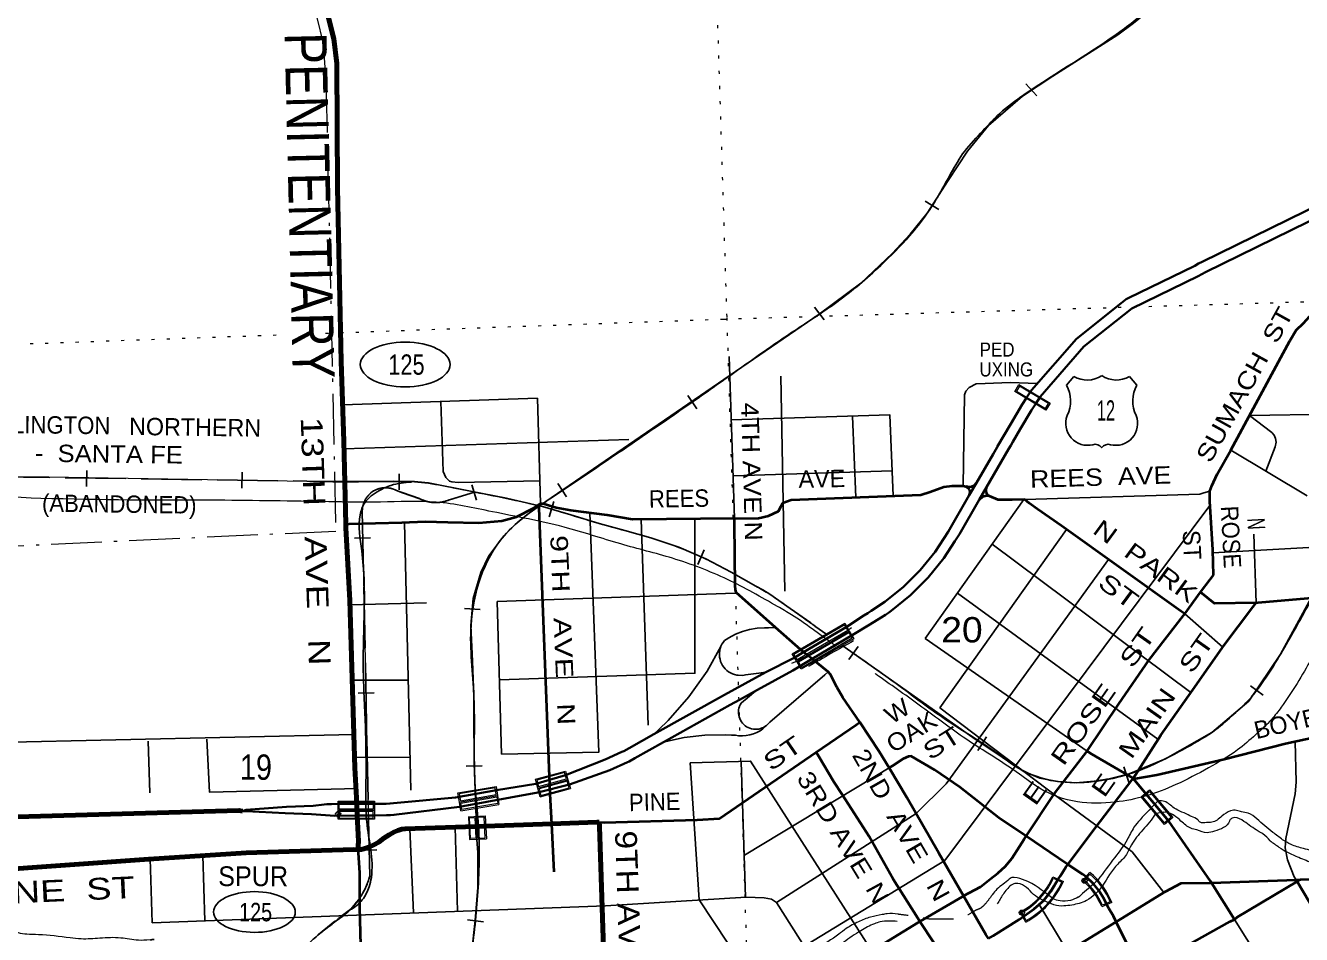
# Model space of a CAD drawing. Header units: feet. Extents: x 505285 to 763886, y -543582 to -353855.
# Drawn here: x 670388 to 679200, y -514824 to -508542 of the extents above; entities that cross this region are included whole.
import ezdxf
from ezdxf.enums import TextEntityAlignment as Align

# ---------------------------------------------------------------- set-up
doc = ezdxf.new("R2010")
doc.units = ezdxf.units.FT
doc.header["$LTSCALE"] = 70
doc.header["$PDMODE"] = 32
doc.header["$PDSIZE"] = 35
for name, pattern in [('DOT_DASHED', [7.7, 5, -1.2, 0.3, -1.2]), ('DOTTED', [1.5, 0.3, -1.2]), ('LONG_DASHED', [7.5, 6, -1.5]), ('MEDIUM_DASHED', [4.5, 3, -1.5])]:
    doc.linetypes.add(name, pattern=pattern)
for name, color, linetype, lineweight in [('16', 7, 'Continuous', 25), ('17', 7, 'Continuous', 25), ('20', 7, 'Continuous', 70), ('21', 7, 'Continuous', 25), ('23', 7, 'Continuous', 70), ('26', 7, 'Continuous', 40), ('27', 7, 'Continuous', 13), ('29', 7, 'Continuous', 25), ('30', 7, 'Continuous', 13), ('34', 7, 'Continuous', 25), ('39', 7, 'Continuous', 13), ('44', 7, 'DOT_DASHED', 13), ('57', 7, 'Continuous', 13), ('59', 7, 'Continuous', 13), ('61', 7, 'Continuous', 13), ('63', 7, 'Continuous', 25), ('7', 7, 'DOTTED', 13)]:
    doc.layers.add(name, color=color, linetype=linetype, lineweight=lineweight)
doc.layers.add('45', color=7, linetype='Continuous')
doc.layers.add('55', color=7, linetype='Continuous')

msp = doc.modelspace()

# ---------------------------------------------------------------- linework, layer by layer
at = {"layer": '16'}
for p, q in [((677577.2, -511026.62), (677628.51, -510967.86)), ((677820.27, -510961.89), (677819.99, -510962.09)), ((678012.36, -510967.77), (678063.75, -511026.62))]:
    msp.add_line(p, q, dxfattribs=at)
for centre, radius, start, end in [((677719.59, -510810.2), 182.07, 239.97227, 303.45418), ((677921.37, -510810.7), 181.52, 236.33975, 300.08743), ((677921.36, -510810.2), 182.07, 236.54582, 236.59441), ((677384.22, -511137.25), 222.05, 332.97043, 29.75871), ((678256.72, -511137.25), 222.05, 150.24129, 207.02957), ((677723.41, -511292.15), 151.42, 159.09177, 283.81923), ((677917.53, -511292.15), 151.42, 256.18077, 20.90823)]:
    msp.add_arc(centre, radius, start, end, dxfattribs=at)
for centre, major_axis, start_param, end_param in [((677778.75, -511490.97), (-19.56, 51.67), 4.9587777, 6.2831853), ((677862.2, -511490.97), (19.56, 51.67), 0, 1.3263754)]:
    msp.add_ellipse(centre, major_axis=major_axis, ratio=0.929097, start_param=start_param, end_param=end_param, dxfattribs=at)
at = {"layer": '17'}
for centre, major_axis in [((673010.5, -510885.11), (-309.95, 0.41)), ((671969.3, -514669.18), (-281.74, 0.37))]:
    msp.add_ellipse(centre, major_axis=major_axis, ratio=0.500099, dxfattribs=at)
at = {"layer": '20', "lineweight": 35}
for p, q in [((676906.09, -511789.09), (676956.41, -511702.29)), ((676974.92, -511819.91), (677025.46, -511732.69))]:
    msp.add_line(p, q, dxfattribs=at)
for points in [[(677299.89, -511118.56), (677336.25, -511062.72), (677645.86, -510706.78), (677954, -510461.91), (677988.81, -510434.25), (678004, -510426.82), (678463.73, -510201.88), (678488.73, -510187.47), (678513.73, -510175.2), (680415.53, -509241.81)], [(677025.46, -511732.69), (677177.63, -511470.12), (677192.31, -511444.8), (677206.47, -511420.12), (677257, -511332.09), (677335.97, -511200.93), (677363.19, -511159.12), (677396.4, -511108.11), (677698.04, -510761.33), (678029.79, -510497.7), (678486.88, -510274.05), (678511.88, -510259.84), (678536.88, -510247.57), (680430.45, -509318.22)], [(676956.41, -511702.29), (677070.86, -511504.91), (677099.33, -511455.8), (677099.84, -511454.91), (677192.2, -511293.99), (677272.25, -511161.02), (677301.87, -511115.52)], [(675762.11, -512872.9), (676056.22, -512700.4), (676178.86, -512619.35), (676205.25, -512603.9), (676228.86, -512588.34), (676323.48, -512525.97), (676451.11, -512422.6), (676567.23, -512306.45), (676670.57, -512178.8), (676760, -512041.05), (676906.09, -511789.09)], [(675821.74, -512919.5), (676096.82, -512755.43), (676218.51, -512682.85), (676219.58, -512682.21), (676268.51, -512651.66), (676297.25, -512633.72), (676326.41, -512615.51), (676347.25, -512600.9), (676367.58, -512586.64), (676501.3, -512478.33), (676622.97, -512356.63), (676731.25, -512222.88), (676806.45, -512107.05), (676825.65, -512077.47), (676837.49, -512057.05), (676974.92, -511819.91)], [(675443.72, -513133.21), (675688.54, -512998.95), (675821.74, -512919.5)], [(675500.22, -513010.99), (675696.62, -512911.31), (675762.11, -512872.9)], [(674727.48, -513440.79), (675215.6, -513167.07), (675500.22, -513010.99)], [(674793.93, -513495.25), (675254.4, -513237.03), (675318.29, -513201.99), (675443.72, -513133.21)], [(672675.58, -513922.5), (672801.99, -513921.16), (672879.39, -513920.34), (672905, -513920.07), (672929.39, -513917.53), (673358.68, -513878.57), (673640.89, -513827.44), (673912.82, -513782.61), (674118.16, -513724.23), (674390.89, -513615.42), (674507.44, -513562.67), (674521.4, -513556.35), (674557.44, -513536.14), (674727.48, -513440.79)], [(672679.55, -514002.47), (672803, -514001.16), (672882.42, -514000.32), (672908.9, -514000.03), (672932.42, -513997.58), (673384.95, -513941.65), (673925.96, -513843), (674144.85, -513788.21), (674422.91, -513688.75), (674546.56, -513632.74), (674557.86, -513627.62), (674596.56, -513605.92), (674793.93, -513495.25)], [(671887, -513972.05), (671912, -513962.29), (672190, -513941.05), (672375, -513934.05), (672450.79, -513926.47), (672468.49, -513924.7), (672500.79, -513924.36), (672675.58, -513922.5)], [(671887, -513972.05), (671912, -513973.16), (672181, -513985.05), (672363, -513993.05), (672524.03, -514004.12), (672679.55, -514002.47)]]:
    msp.add_lwpolyline(points, dxfattribs=at)
at = {"layer": '20'}
msp.add_lwpolyline([(669402.65, -514109.3), (669449.32, -514094.57), (669573.03, -514056.47), (669595.22, -514050.13), (669624.71, -514042.82), (669680.07, -514035.33), (669844.9, -514024.27), (671862, -513967.14), (671887, -513972.05)], dxfattribs=at)
at = {"layer": '21'}
for points in [[(675191.04, -512833.04), (675191.27, -512832.38), (675197.77, -512818.56), (675205.68, -512805.5), (675214.92, -512793.33), (675226.65, -512784.83), (675245.35, -512773.23), (675291.28, -512749.26), (675339.46, -512730.23), (675389.37, -512716.34), (675440.46, -512707.74), (675492.17, -512704.53), (675518.93, -512705.67), (675568.93, -512702.15)], [(674727.48, -513440.79), (674761.51, -513407.9), (674826.24, -513345.34), (674969.57, -513181.95), (675095.02, -513004.46), (675191.04, -512833.04)], [(675500.22, -513010.99), (675453.13, -513017.58), (675360.29, -513030.6), (675341.43, -513033.24), (675310.29, -513032.37), (675300.56, -513031.14), (675285.69, -513027.65), (675271.26, -513022.63), (675257.44, -513016.13), (675244.37, -513008.21), (675232.2, -512998.98), (675221.07, -512988.52), (675211.09, -512976.96), (675202.37, -512964.42), (675195.01, -512951.03), (675189.09, -512936.95), (675184.67, -512922.33), (675181.81, -512907.33), (675180.53, -512892.11), (675180.84, -512876.84), (675182.76, -512861.68), (675186.24, -512846.81), (675191.04, -512833.04)], [(675504.69, -513379.02), (675529.69, -513357.45), (675908.89, -513030.36), (675932.67, -513009.84)], [(675504.69, -513379.02), (675479.69, -513395.4), (675475.85, -513397.22), (675464.13, -513401.34), (675452.04, -513404.2), (675439.72, -513405.79), (675427.29, -513406.08), (675414.91, -513405.06), (675402.7, -513402.76), (675390.8, -513399.2), (675379.33, -513394.41), (675368.43, -513388.45), (675358.21, -513381.39), (675348.79, -513373.29), (675340.26, -513364.25), (675332.73, -513354.37), (675326.26, -513343.76), (675320.95, -513332.53), (675316.83, -513320.81), (675313.97, -513308.72), (675312.38, -513296.39), (675312.09, -513283.97), (675313.11, -513271.59), (675315.41, -513259.38), (675318.97, -513247.48), (675319.42, -513246.41), (675323.76, -513236.01), (675329.72, -513225.11), (675349.73, -513209.42), (675358.12, -513201.47), (675418.92, -513152.99), (675443.72, -513133.21)], [(674793.93, -513495.25), (674822.67, -513488.74), (674937.93, -513462.62), (675080.76, -513445.68), (675224.57, -513443.75), (675262.87, -513446.14), (675291.1, -513447.9), (675312.87, -513450.87), (675313.48, -513450.95), (675339.31, -513451.74), (675365.08, -513449.82), (675390.52, -513445.22), (675415.33, -513437.99), (675439.25, -513428.21), (675462.02, -513415.98), (675479.69, -513403.94), (675504.69, -513379.02)]]:
    msp.add_lwpolyline(points, dxfattribs=at)
at = {"layer": '23'}
msp.add_line((672679.55, -514002.47), (672675.58, -513922.5), dxfattribs=at)
for points in [[(672600.28, -511987.83), (672586.6, -511413.91), (672569.32, -510864.5), (672542.68, -509663.16), (672539.11, -508804.45), (672517.57, -508634.34), (672478.33, -508480.64), (672387.74, -508267.8), (672265.21, -508159.94), (672147.8, -508106.17), (671990.72, -508073.27), (671818.21, -508070.78), (671407.43, -508085.2), (671072.94, -508104.1), (670443.75, -508127.01), (670249.49, -508139.02)], [(672675.58, -513922.5), (672663.01, -513673.62), (672627.26, -512516.63), (672600.9, -512013.55), (672600.28, -511987.83)], [(672687, -514240.05), (672685.13, -514210.06), (672687.49, -514182.75), (672686.47, -514132.61), (672679.55, -514002.47)], [(672687, -514240.05), (672705.54, -514236.24), (672724.1, -514232.43), (672760.2, -514220.97), (672794.91, -514205.81), (672827.84, -514187.09), (672831, -514185.05), (672863.88, -514158.09), (672899.39, -514134.71), (672937.15, -514115.17), (672960, -514106.24), (672988.33, -514095.83), (673010, -514095.05), (673563.93, -514075.22), (674024.13, -514058.75)], [(674024.13, -514058.75), (674334, -514047.66), (674351, -514047.05)], [(674600.16, -515937.49), (674548.42, -515852.14), (674521.3, -515800.53), (674490.08, -515744.98), (674466.97, -515693.29), (674416.97, -515466.05), (674407.76, -515416.05), (674398.42, -515341.13), (674398, -515335.05), (674385.32, -515059.92), (674352.02, -514077.05), (674351, -514047.05)], [(672687, -514240.05), (672655.54, -514235.9), (671911.09, -514260.85), (671240.21, -514302.67), (669536.32, -514425.86), (669495.79, -514422.5), (669473.66, -514401.05), (669441.79, -514341.46), (669415.91, -514257.03), (669408.03, -514218.76), (669402.65, -514109.3)]]:
    msp.add_lwpolyline(points, dxfattribs=at)
at = {"layer": '26'}
for p, q in [((678394.1, -512608.89), (678503.64, -512459.01)), ((675762.11, -512872.9), (675568.93, -512702.15)), ((678285, -514040.05), (678037.19, -513745.22)), ((674024.13, -514058.75), (674012.65, -513853.8)), ((674039.61, -514390.64), (674024.13, -514058.75)), ((679169.57, -514457.98), (679191.03, -514445.12)), ((678737.75, -514720.01), (678579.48, -514467.56)), ((676752.69, -515021.11), (676565.18, -514734.48))]:
    msp.add_line(p, q, dxfattribs=at)
for points in [[(678567.36, -511760.8), (678580.49, -511722.74), (678616.98, -511643.75), (678711.82, -511477.27), (679119.44, -510720.53), (679164.06, -510647.4), (679213.59, -510598.22), (679256.89, -510552.86), (679287.41, -510527.68)], [(676956.41, -511702.29), (676936.62, -511722.75), (676922.03, -511730.72), (676906.77, -511733.37), (676883.05, -511729.14)], [(675284.64, -511949.09), (675450.95, -511947.22), (675518.77, -511929.78), (675588.3, -511898.27), (675607.65, -511863.76), (675619.22, -511841.45), (675676.94, -511820.2), (676572.57, -511785.84), (676636.29, -511764.48), (676729.84, -511730.46), (676787.84, -511723.26), (676864.22, -511723.07), (676883.05, -511729.14)], [(676883.05, -511729.14), (676898.81, -511738.68), (676908.1, -511751.96), (676910.09, -511767.23), (676906.09, -511789.09)], [(677046.75, -511795.68), (677029.5, -511793.11), (677016.89, -511793.78), (676997.65, -511800.42), (676974.92, -511819.91)], [(677046.75, -511795.68), (677032.81, -511785.15), (677024.85, -511771.21), (677022.2, -511757.93), (677025.46, -511732.69)], [(677288.94, -511818.43), (677202.92, -511821.12), (677104.63, -511819.11), (677046.75, -511795.68)], [(678593.16, -512341.42), (678587.56, -512166.02), (678566.63, -511829.37), (678567.24, -511761.14), (678567.36, -511760.8)], [(672600.28, -511987.83), (672624.02, -511987.2), (672987.17, -511977.55), (673147.44, -511970.26), (673303.94, -511975.08), (673518.57, -511978.72), (673678.71, -511965.41), (673778.4, -511937.29), (673895.51, -511878.71), (673935.18, -511852.15)], [(675284.64, -511949.09), (674580.89, -511956.99), (674405.81, -511926.46), (674154.48, -511893.48), (674053.86, -511875.47), (673971.09, -511849.08), (673944.96, -511845.6), (673935.18, -511852.15)], [(674012.65, -513853.8), (673936.07, -511875.06), (673935.18, -511852.15)], [(678394.1, -512608.89), (678367.06, -512589.56), (677543.47, -512000.76), (677376.69, -511885.78), (677320.2, -511842.43), (677288.94, -511818.43)], [(675568.93, -512702.15), (675295.02, -512460.05), (675292, -512439.05), (675290.07, -512414), (675285.04, -511983.65), (675284.64, -511949.09)], [(678888.5, -512531.07), (678901.82, -512530.8), (679244.07, -512499.73), (679990.14, -512408.24), (680943.56, -512215.29)], [(678503.64, -512459.01), (678570.24, -512371.57), (678593.16, -512341.42)], [(678888.5, -512531.07), (678599.39, -512536.98), (678503.64, -512459.01)], [(678037.19, -513745.22), (678228.79, -513447.45), (678448.96, -513133.96), (678667.2, -512824.52), (678865.05, -512562.18), (678888.5, -512531.07)], [(677719.21, -513557.82), (677723.62, -513552.07), (677939.62, -513230.64), (678147.92, -512925.41), (678386.29, -512619.57), (678394.1, -512608.89)], [(675932.67, -513009.84), (675821.74, -512919.5), (675762.11, -512872.9)], [(676149.22, -513357.9), (676033.76, -513185.32), (675992.19, -513113.94), (675948.29, -513026.56), (675932.67, -513009.84)], [(678039.78, -513747.94), (678200.3, -513720.91), (678389.89, -513676.9), (678667.31, -513613.05), (679090.17, -513504.08), (679419.58, -513433.15), (679605.25, -513393.24), (679815.25, -513366.88), (679867.4, -513367.83), (680224.06, -513354.52), (680350.21, -513345.93), (680459.91, -513317.61), (680781.95, -513278.93), (680999.54, -513251.04)], [(675847.8, -513564.75), (676124, -513375.21), (676149.22, -513357.9)], [(676352.24, -513673.35), (676284.05, -513559.42), (676149.22, -513357.9)], [(674351, -514047.05), (674384, -514051.34), (675027, -514033.05), (675180, -514023.05), (675847.8, -513564.75)], [(676565.18, -514734.48), (676550.27, -514711.69), (676380.33, -514442.29), (676213.86, -514146.74), (676027.47, -513857.61), (675971.5, -513768.46), (675866.33, -513595.27), (675847.8, -513564.75)], [(677298.01, -514145.45), (677495.1, -513849.68), (677719.21, -513557.82)], [(678037.19, -513745.22), (678033.96, -513741.11), (677752.71, -513577.33), (677719.21, -513557.82)], [(677298.01, -514145.45), (677109.55, -514018.07), (676840.54, -513806.87), (676665.62, -513686.05), (676505.31, -513593.02), (676485.55, -513593.07), (676449.51, -513610.22), (676375.57, -513658.21), (676352.24, -513673.35)], [(676865.65, -514557.76), (676695.48, -514263.29), (676475.06, -513878.55), (676352.24, -513673.35)], [(677587.62, -514341.14), (677782.56, -514080.56), (678028.63, -513758.52), (678037.19, -513745.22)], [(678579.48, -514467.56), (678572.12, -514455.82), (678285, -514040.05)], [(676865.65, -514557.76), (676982.95, -514494.18), (677052.03, -514440.6), (677103.33, -514399.42), (677156.5, -514352.18), (677199.53, -514299.14), (677251.96, -514215.81), (677285, -514164.97), (677298.01, -514145.45)], [(677587.62, -514341.14), (677579.24, -514335.52), (677298.01, -514145.45)], [(672709.99, -515164.09), (672696.79, -514636.01), (672697.94, -514399.24), (672688.03, -514260.06), (672687, -514240.05)], [(677519.35, -514441.74), (677536.08, -514417.94), (677573.73, -514359.71), (677587.62, -514341.14)], [(677713.99, -514425.85), (677688, -514408.43), (677587.62, -514341.14)], [(677039.32, -514852.7), (677072.1, -514833.44), (677249.77, -514721.44), (677354.44, -514647.04), (677424.19, -514587.65), (677452.01, -514553.12), (677470.19, -514526.76), (677519.35, -514441.74)], [(677920.69, -514736.96), (677901.48, -514698.12), (677868.95, -514644.05), (677834.51, -514575.78), (677801.12, -514520.09), (677764.76, -514474.8), (677713.99, -514425.85)], [(678579.48, -514467.56), (679162.56, -514446.16), (679191.03, -514445.12)], [(680740.63, -517106.79), (679169.57, -514457.98), (679162.56, -514446.16)], [(679191.03, -514445.12), (679195.65, -514444.95), (679926.94, -514415.97), (681061.06, -514390.89)], [(677920.69, -514736.96), (678260.94, -514528.26), (678370.03, -514469.84), (678578.52, -514467.6), (678579.48, -514467.56)], [(678737.75, -514720.01), (678757.27, -514705.03), (679169.57, -514457.98)], [(676565.18, -514734.48), (676856.02, -514562.98), (676865.65, -514557.76)], [(677039.32, -514852.7), (677019.79, -514824.48), (676865.65, -514557.76)], [(674600.16, -515937.49), (674624.06, -515922.82), (675263.73, -515532.53), (675586.41, -515329.31), (675893.25, -515136.43), (676220.23, -514947.16), (676552.89, -514741.73), (676565.18, -514734.48)], [(677246.07, -515151.38), (677563.87, -514955.82), (677920.69, -514736.96)], [(678089.87, -515079.07), (678077.22, -515053.47), (677920.69, -514736.96)], [(678089.87, -515079.07), (678707.27, -514733.98), (678737.75, -514720.01)]]:
    msp.add_lwpolyline(points, dxfattribs=at)
at = {"layer": '29'}
for p, q in [((675248.79, -510830.16), (675284.64, -511949.09)), ((675604.05, -510966.08), (675632.43, -512452.54)), ((672578.75, -511164.26), (673925.2, -511118.59)), ((673944.96, -511845.6), (673925.2, -511118.59)), ((676100.69, -511241.52), (676123.41, -511803.07)), ((680498.08, -511209.6), (678840.56, -511238.26)), ((672587.88, -511467.77), (674555.7, -511403.93)), ((678711.58, -511477.72), (679240.33, -511793.34)), ((676373.86, -511620.83), (675275.22, -511655.17)), ((677282.86, -511818.62), (676602.51, -512779.58)), ((673006.56, -511976.67), (673048.38, -513825.84)), ((674687.85, -513377.41), (674640.96, -511956.32)), ((677576.66, -512024.49), (676701.83, -513257.96)), ((678871.37, -512056.54), (678888.5, -512531.07)), ((678435.68, -513152.79), (677064.07, -512127.65)), ((678588.84, -512186.57), (679250.38, -512149.61)), ((676825.68, -512464.37), (678209.13, -513475.44)), ((673158.43, -512532.53), (672628.81, -512546.18)), ((678394.1, -512608.89), (678656.45, -512838.77)), ((677719.21, -513557.82), (676602.51, -512779.58)), ((673031.2, -513066.17), (672644.29, -513067.68)), ((672655.87, -513442.7), (669910.5, -513503.52)), ((671235.32, -513487.84), (671247.01, -513846.3)), ((673043.28, -513600.31), (672660.7, -513598.85)), ((675329.7, -513632.04), (675361.26, -514565.84)), ((675352.76, -514276.85), (676375.57, -513658.21)), ((673043.09, -514093.87), (673067.87, -514675.68)), ((673355.84, -514082.67), (673370.83, -514664.29)), ((671612.22, -514279.48), (671626.54, -514729.86)), ((675574.11, -514603.53), (676486.52, -516032.42)), ((677389.14, -514617.49), (678733.55, -516846.05))]:
    msp.add_line(p, q, dxfattribs=at)
for points in [[(676864.22, -511723.07), (676872.49, -511094.86), (676883.25, -511069.75), (676906.35, -511044.54), (676954.68, -511019.31), (677015.6, -511015.11), (677187.87, -511008.8), (677375.72, -511017.35)], [(673255.81, -511141.29), (673273.66, -511625.44), (673290.78, -511666.64), (673315.99, -511691.86), (673332.8, -511696.06), (673376.43, -511700.08), (673940.71, -511689.3)], [(675262.79, -511267.01), (676358.04, -511233.69), (676380.9, -511793.19)], [(678954.41, -511622.67), (679019.39, -511455.02), (679025.81, -511420.8), (679021.37, -511396.34), (679012.48, -511374.11), (678996.09, -511355.82), (678840.56, -511238.26)], [(677288.94, -511818.43), (678499.46, -511780.58), (678526.28, -511772.76), (678567.36, -511760.8)], [(678568.54, -511860.1), (676736.6, -514313.92), (675404.3, -515127.17)], [(673661.24, -513063.76), (675010.73, -513018.48), (675011.52, -511952.16)], [(674286.01, -511910.74), (674348.23, -513563.76), (673675.66, -513577.27)], [(677867.35, -512232.31), (676745.41, -513783.86), (676538.95, -513987.49), (675574.11, -514603.53)], [(673675.66, -513577.27), (673646.06, -512522.98), (675288.7, -512465.28)], [(676701.83, -513257.96), (677521.09, -513878.64), (678030.99, -514253.93), (678249.78, -514534.24)], [(671640.81, -513474.95), (671658.41, -513839.78), (672684.83, -513815.64)], [(679162.56, -514446.16), (679150.32, -514425.53), (679103.55, -514307.64), (679087.99, -514225.38), (679091.55, -514161.55), (679155.69, -513851.6), (679163.55, -513771.84), (679156.55, -513489.79)], [(674977.78, -513638.03), (675395.75, -513625.73), (677474.46, -516880.9), (677596.76, -521249.1)], [(674977.78, -513638.03), (675040.8, -514583.79), (676137.76, -516244.93)], [(671247.98, -514302.19), (671263.49, -514743.51), (674394.88, -514625.8), (675364.2, -514566.36), (675490.38, -514571.17), (675540.8, -514579.58), (675574.11, -514603.53)], [(679674.46, -516241.15), (679226.33, -515499.29), (678737.75, -514720.01)]]:
    msp.add_lwpolyline(points, dxfattribs=at)
at = {"layer": '34'}
for p, q in [((677371.92, -509027.12), (677296.81, -508945.95)), ((676696.58, -509813.06), (676601.63, -509756.33)), ((675904.95, -510576.42), (675836.85, -510489.26)), ((675024.69, -511190.29), (674961.32, -511099.63)), ((674125.08, -511800.29), (674063.62, -511708.32)), ((674005.66, -511937.31), (674036.77, -511831.16)), ((675031.4, -512267.02), (675075.77, -512165.7)), ((673529.19, -512579.01), (673418.87, -512570.93)), ((675841.38, -512693.89), (675831.96, -512685.9)), ((675840.28, -512693.11), (675922, -512750.8)), ((676075.36, -512924.72), (676139.16, -512834.36)), ((678936.53, -513170.89), (678847.24, -513105.61)), ((676964.09, -513552.16), (677024.14, -513459.27)), ((673542.46, -513658.8), (673431.88, -513661.19)), ((673488.57, -513687.84), (673491.03, -513756.74)), ((678008.72, -513770.79), (677973, -513666.1)), ((673505.59, -514167.53), (673497.9, -513952.37)), ((673551.1, -514736.7), (673441.21, -514724.11))]:
    msp.add_line(p, q, dxfattribs=at)
at = {"layer": '34', "lineweight": 13}
for p, q in [((673487.88, -511766.85), (673321.13, -511817.06)), ((672713.16, -511897.73), (672764.37, -514423.68)), ((672525.07, -514733.02), (672411.76, -514824.45))]:
    msp.add_line(p, q, dxfattribs=at)
at = {"layer": '34'}
for points in [[(673938.78, -511861.97), (675868.65, -510535.89), (676156.65, -510323.1), (676373.53, -510118.76), (676497.48, -509983.47), (676615.07, -509838.32), (676761, -509612.05), (676893.93, -509409.91), (677038.27, -509233.76), (677274.18, -509029.42), (677483, -508893.05), (677931.16, -508605.25), (678039.6, -508526.32), (678139.6, -508444.59), (678259.29, -508340.3), (678470.54, -508095.1), (678688.83, -507745.61), (678818.4, -507410.21), (678884.59, -507105.82), (678909.94, -506849.34), (678901, -506587.05)], [(676026.33, -512824.47), (676929.6, -513463), (677278.06, -513696.15), (677393.54, -513744.06), (677517.07, -513767.32), (677644.23, -513775.07), (677768.16, -513763.79), (677872.38, -513749.7), (678010.4, -513713.06), (678260.67, -513609.36), (678582.19, -513428.39), (678835.69, -513211.36), (679055.43, -512886.19), (680198.56, -510784.64), (680381.35, -510492.91), (680479.94, -510385.81), (680585.56, -510304.07), (680654.15, -510259.29), (682911.24, -509114.55)], [(673938.78, -511861.97), (673850.66, -511924.62), (673770.05, -511991.69), (673692.12, -512068.81), (673588.55, -512208.23), (673531.99, -512322.17), (673479.53, -512502.65), (673463.92, -512688.08), (673474.27, -512934.67), (673484.07, -513181.3), (673484.66, -513372.89), (673485.91, -513564.49), (673488.57, -513687.84)], [(673938.78, -511861.97), (673957.71, -511866.36), (674153.73, -511923.82), (674349.13, -511982.76), (674527.58, -512032.16), (674706.11, -512081.79), (674899.3, -512146.72), (675086.24, -512228.59), (675261.12, -512319.92), (675433.03, -512416.15), (675481.43, -512443.22), (675528.49, -512472.43), (675670.07, -512571.7), (675811.32, -512671.33), (675821.63, -512678.6), (675831.93, -512685.88)], [(673497.89, -513952.37), (673488.47, -513687.84), (673485.81, -513564.48), (673484.56, -513372.88), (673483.97, -513181.3)], [(670298, -517894.66), (670660.62, -517740.48), (670834.64, -517652.55), (671007.87, -517562.83), (671388.74, -517398.16), (671771.15, -517236.2), (671988.25, -517132.83), (672199.63, -517016.82), (672388.73, -516883.82), (672564.61, -516732.59), (672691.3, -516612.59), (672808, -516482.94), (672997.67, -516223.69), (673165.92, -515950.09), (673245.9, -515802.02), (673314.05, -515648.24), (673371.41, -515479.69), (673413.29, -515307.31), (673443.64, -515132.64), (673468.25, -514957.15), (673494.48, -514728.23), (673513, -514498.85), (673511, -514257.05), (673506, -514167.05)]]:
    msp.add_lwpolyline(points, dxfattribs=at)
at = {"layer": '34', "lineweight": 13}
msp.add_lwpolyline([(673111.25, -511811.29), (672992.51, -511770.44), (672950.24, -511754.85)], dxfattribs=at)
for centre, radius, start, end in [((672874.23, -511896.85), 161.07, 61.83958, 180.31215), ((673221.34, -511598.45), 239.62, 242.65005, 295.32356), ((672261.84, -514282.15), 522.08, 300.27839, 344.2718)]:
    msp.add_arc(centre, radius, start, end, dxfattribs=at)
at = {"layer": '34'}
for points in [[(677270.31, -493563.89), (677497.47, -493982.66), (677716.78, -494409.62), (678048.13, -495117.23), (678317.77, -495848.16), (678488.67, -496653.36), (678542.9, -497049.57), (678651.94, -497870.06), (678659.29, -498229.11), (678641.18, -498520.43), (678565.57, -498941.36), (678385.22, -499731.64), (678389.08, -500508.12), (678441.43, -500910.39), (678480.15, -501332.99), (678560.9, -502535.29), (678645.89, -503356.25), (678678.07, -503752.89), (678764.26, -504926.98), (678823.14, -505746.45), (678861.95, -506173.04), (678893.84, -506555.64), (678907.86, -506946.63), (678876.05, -507155.96), (678857.2, -507312.85), (678806.65, -507488.45), (678603.05, -507926.01), (678458.13, -508095.51), (678195.24, -508379.79), (677962.59, -508573.15), (677283.94, -509020.42), (677116.15, -509150.26), (677000.27, -509269), (676872.87, -509412.07), (676779.69, -509562.45), (676611.06, -509846.8), (676493.79, -509995.67), (676295.46, -510200.38), (675991.84, -510453.38), (675679.33, -510664.43), (675220.68, -510984.81), (674886.58, -511218.37), (674461.44, -511509.98), (674020.35, -511805.93), (673692.88, -512069.46), (673464.93, -512688.1), (673485.07, -513181.27), (673486.91, -513564.46), (673493.97, -513811.11), (673512.19, -514015.39), (673514.1, -514498.9), (673469.35, -514957.28), (673414.37, -515307.53), (673315.08, -515648.64), (673166.88, -515950.63), (672808.86, -516483.63), (672565.35, -516733.4), (672200.22, -517017.75), (671771.61, -517237.2), (671008.35, -517563.82), (670661.09, -517741.47), (669935.53, -518049.27), (669528.24, -518232.17), (669118.57, -518397.06), (668357.42, -518631.35), (667847.58, -518800.31)], [(676105.32, -512880.38), (676128.1, -512896.47), (676429.26, -513111.02), (676732.55, -513331.55), (677102.47, -513574.8), (677240.82, -513672.29), (677503.4, -513765.24), (677764.14, -513767.94), (677975.81, -513725.49), (678182.75, -513647.02), (678406.98, -513532.08), (678608.96, -513407.57), (678733.13, -513302.71), (678843.25, -513196.13), (678909.71, -513112.51), (679119.41, -512777.16), (679312.79, -512428.1), (679552.18, -511975.77), (679730.02, -511651.11), (679944.91, -511275.53), (680083.85, -511009.84), (680168.6, -510839.57), (680267.34, -510667.01), (680343.04, -510545.07), (680417.24, -510447.24), (680480.15, -510385.76), (680551.2, -510330.13), (680610.43, -510284.79), (680789.06, -510194.86), (681134.25, -510013.25), (681503.35, -509823.12), (681860.69, -509647.29), (682223.84, -509461.3), (682716.01, -509210.48), (682920.5, -509110), (682954.25, -509093.26), (683014.36, -509063.88)], [(673053.61, -511697.3), (672911.71, -511720.27), (672832.24, -511756.01), (672731.7, -511840.33), (672699.31, -511923.25), (672710.43, -512171.83), (672720.98, -512980.21), (672735.14, -513377.2), (672739.27, -513774.39), (672744.82, -514045.14), (672776.77, -514429.72), (672762.05, -514494.23), (672713.8, -514585.51), (672670.56, -514628.52), (672615.14, -514663.77), (672559.89, -514707.03), (672486.92, -514766.72), (672382.37, -514851.11), (672327.36, -514906.41), (672274.73, -514979.73), (672209.05, -515101.46), (672057.68, -515347.33), (672027.18, -515424.2), (671978.88, -515513.47), (671833.87, -515775.27), (671741.16, -515947.71), (671643.74, -516086.14), (671487.7, -516201.69), (671337.39, -516303.09), (671254.11, -516348.93), (671008.71, -516506.44), (670682.24, -516719.79), (670345.99, -516945.37), (670227.21, -517020.03), (670086.19, -517085.12), (670022.29, -517098.47), (669952.18, -517101.92), (669645.97, -517130.26), (669551.98, -517142.22), (669403.66, -517145.25), (669315.14, -517131.02), (669277.02, -517129.79), (669180.32, -517107.7), (669116.06, -517102.99), (669061.99, -517106.1), (668955.92, -517116.3), (668162.14, -517128.57), (667779.52, -517146.44)]]:
    msp.add_spline(points, degree=3, dxfattribs=at)
at = {"layer": '34', "lineweight": 13}
for points in [[(683164.63, -509205.31), (683104.52, -509234.69), (683070.77, -509251.43), (682866.28, -509351.91), (682374.11, -509602.73), (682010.96, -509788.72), (681653.62, -509964.55), (681284.52, -510154.68), (680939.33, -510336.29), (680760.7, -510426.22), (680701.47, -510471.56), (680630.42, -510527.19), (680567.51, -510588.67), (680493.31, -510686.5), (680417.61, -510808.44), (680318.87, -510981), (680234.12, -511151.27), (680095.18, -511416.96), (679880.29, -511792.54), (679702.45, -512117.2), (679463.06, -512569.53), (679269.68, -512918.59), (679059.98, -513253.94), (678993.52, -513337.56), (678883.4, -513444.14), (678759.23, -513549), (678557.25, -513673.51), (678333.02, -513788.45), (678126.08, -513866.92), (677914.41, -513909.37), (677653.67, -513906.67), (677391.09, -513813.72), (677252.74, -513716.23), (676882.82, -513472.98), (676579.53, -513252.45), (676278.37, -513037.9), (676255.17, -513021.51)], [(671717.7, -511823), (670494.24, -511809.94), (669410.86, -511781.96), (668573.1, -511803.15), (668203.36, -511764.58), (667838.22, -511657.7), (667773.75, -511642.96)], [(667940.73, -511632.02), (672331.63, -511692.01), (672688.61, -511694.73), (673073.61, -511694.88), (673461.98, -511761.18), (673957.44, -511867.42), (674348.83, -511983.81), (674705.79, -512082.84), (675085.77, -512229.58), (675432.5, -512417.1), (675527.89, -512473.34), (675810.69, -512672.22), (675831.3, -512686.77)], [(675981.15, -512827.91), (675960.96, -512813.65), (675678.16, -512614.77), (675582.77, -512558.53), (675236.04, -512371.01), (674856.06, -512224.27), (674499.1, -512125.24), (674107.71, -512008.85), (673612.25, -511902.61), (673223.88, -511836.31), (672838.88, -511836.16), (672481.9, -511833.44), (671717.7, -511823)]]:
    msp.add_spline(points, degree=3, dxfattribs=at)
at = {"layer": '39'}
for points in [[(678212.59, -513899.28), (678085.21, -514031.02), (678043.58, -514083.53), (677996.25, -514170.19), (677911.12, -514291.29), (677794.4, -514448.29)], [(679070, -514169.05), (679002.6, -514118.7), (678891.43, -514025.5), (678832.9, -513985.95), (678786.67, -513976.35), (678752.49, -513966.64), (678710.4, -513969.05), (678650.58, -514007.7), (678580.77, -514048.45), (678544.68, -514050.79), (678500.55, -514049.2), (678484.33, -514031.3), (678440.01, -514009.67), (678429.93, -514003.74), (678321.14, -513950.62), (678255.05, -513904.82), (678212.06, -513899.03)], [(678189.22, -513991.68), (678171.36, -514020.19), (678082.09, -514127.29), (678010.87, -514234.21), (677991.17, -514272.5), (677931.59, -514337.21), (677827.24, -514488.84)], [(678983.52, -514177.43), (678934.5, -514129.36), (678900.22, -514109.63), (678803.33, -514042.36), (678740.93, -514016.88), (678720.91, -514021.08), (678704.99, -514035.26), (678703.04, -514041.3), (678599.39, -514110.43), (678549.34, -514120.92), (678476.96, -514101.54), (678436.74, -514089.89), (678368.09, -514040.41), (678270.48, -513980.97), (678189.22, -513991.68)], [(678983, -514177.05), (679045, -514220.05), (679103, -514256.05), (679182, -514291.05), (679284, -514330.05), (679360, -514345.05), (679462, -514343.05), (679544, -514332.05), (679620, -514309.05), (679697, -514279.05)], [(679762, -514188.05), (679653, -514231.05), (679539, -514256.05), (679426, -514268.05), (679327, -514256.05), (679215, -514231.05), (679128, -514202.05), (679070, -514169.05)], [(677485.16, -514579.05), (677315.02, -514461.26), (677292.86, -514451.44), (677216.45, -514430.1), (677194.41, -514432.31), (677182.47, -514442.45), (677096.86, -514511.41), (677065.13, -514549.81), (677057.74, -514559.61)], [(677794.4, -514448.29), (677688.8, -514541.98), (677658.97, -514568.33)], [(677465.35, -514608.28), (677349.9, -514547.15), (677301.33, -514499.48), (677240.91, -514471.97), (677212.85, -514474.24), (677194.89, -514484.44), (677139.31, -514547.11), (677099.8, -514611.64)], [(677827.69, -514488.18), (677715.32, -514589.86), (677665.37, -514610.37)], [(677667.37, -514610.35), (677559.23, -514627.39), (677490.97, -514620.02), (677465.35, -514608.28)], [(677658.94, -514566.32), (677605, -514588.88), (677532.82, -514591.55), (677484.77, -514578.95)], [(676412.54, -514684.22), (676338.3, -514680.9), (676304.26, -514687.24), (676224.19, -514704.03), (676140.26, -514736.89), (676056.46, -514783.78), (676004.67, -514822.37), (675855.21, -514926.01), (675747.71, -515013.23), (675671.91, -515058.06), (675613.88, -515072.63), (675529.64, -515071.42), (675449.29, -515058.13), (675382.96, -515042.71), (675306.72, -515039.42), (675296.67, -515037.5), (675180.22, -515024.55), (675030, -515046.01), (674929.9, -515065), (674837.92, -515095.93), (674641.7, -515131.84), (674527.49, -515142.94), (674337.02, -515188.09)], [(671251.74, -514862.84), (671276.37, -514857.95), (671251.33, -514860.94), (671105.26, -514856.19), (671047.03, -514848.72), (670902.63, -514850.08), (670772.31, -514855.3), (670696.04, -514848), (670477.22, -514825.99), (670396.96, -514822.74), (670282.45, -514801.75), (670168.05, -514792.8), (670108.04, -514809.41), (670029.99, -514828.19), (669948.3, -514887.1), (669938.33, -514893.2), (669888.59, -514935.77), (669870.85, -514970.02)], [(676408.99, -514734.38), (676290.69, -514737.49), (676250.69, -514749.89), (676156.88, -514798.89), (676039.28, -514878.18), (676003.44, -514906.59), (675883.72, -514973.87), (675802.14, -515042.81), (675754.24, -515069.32), (675700.37, -515099.9), (675636.35, -515116.53), (675568.25, -515127.2), (675512.04, -515121.7), (675383.63, -515114.89), (675313.27, -515097.49), (675257.08, -515094.01), (675251.07, -515094.07), (675198.81, -515082.53), (675130.63, -515083.17), (675102.57, -515085.43), (674990.58, -515120.57), (674842.44, -515150.02), (674696.35, -515185.47), (674566.19, -515206.73), (674482.03, -515215.54), (674339.64, -515254.1)]]:
    msp.add_spline(points, degree=3, dxfattribs=at)
at = {"layer": '39', "linetype": 'MEDIUM_DASHED'}
msp.add_spline([(677057.74, -514559.61), (677025.5, -514602.31), (676971.78, -514648.93), (676961.79, -514653.03), (676887.96, -514693.82), (676813.96, -514716.57), (676695.63, -514717.67), (676635.48, -514718.23), (676577.23, -514708.74), (676470.77, -514691.7), (676412.54, -514684.22)], degree=3, dxfattribs=at)
at = {"layer": '44'}
for points in [[(670349.64, -508211.3), (671973.62, -508137.73), (672145.9, -508186.07), (672263.55, -508255.43), (672330.78, -508331.09), (672400.11, -508486.62), (672444.23, -508665.27), (672463.14, -508932.19), (672530.55, -512038.09)], [(672530.55, -512038.09), (669809.69, -512164.64), (669794.98, -511571.95), (669105.88, -511567.74), (668017.62, -511559.34), (667617.87, -511468.07)]]:
    msp.add_lwpolyline(points, dxfattribs=at)
at = {"layer": '55'}
msp.add_point((672547.42, -513992.94), dxfattribs=at)
at = {"layer": '57'}
for p, q in [((675683.28, -512883.49), (676045.89, -512672.22)), ((675714.39, -512936.87), (676077.69, -512726.81)), ((676108.82, -512780.22), (675746.21, -512991.49)), ((673910.66, -513751.96), (674117.21, -513695.67)), ((673373.74, -513846.39), (673639.19, -513801.76)), ((673926.02, -513812.14), (674134.6, -513755.28)), ((673941.67, -513873.45), (674152.09, -513815.2)), ((672547.42, -513902.94), (672797.42, -513902.94)), ((673384.85, -513909.25), (673648.8, -513864.1)), ((672547.42, -513965.44), (672797.42, -513965.52)), ((673395.51, -513969.55), (673658.24, -513925.46))]:
    msp.add_line(p, q, dxfattribs=at)
for points in [[(677249.19, -511024.07), (677463.64, -511152.56), (677435.38, -511199.74), (677220.92, -511071.25)], [(677452.66, -511155.31), (677251.94, -511035.04), (677231.89, -511068.49), (677432.62, -511188.76)], [(675717.62, -512926.54), (675694.22, -512886.37), (676043, -512683.16), (676066.4, -512723.32)], [(675725.68, -512940.36), (676074.46, -512737.15), (676097.87, -512777.33), (675749.09, -512980.54)], [(674111.73, -513705.46), (673920.36, -513757.61), (673931.76, -513802.28), (674124.64, -513749.7)], [(673632.52, -513811), (673383.02, -513852.94), (673391.34, -513900.02), (673639.69, -513857.54)], [(674142.14, -513809.66), (674129.12, -513765.07), (673935.72, -513817.79), (673947.4, -513863.56)], [(672789.42, -513910.94), (672789.42, -513957.44), (672555.42, -513957.44), (672555.42, -513910.94)], [(673394.12, -513915.78), (673642.13, -513873.36), (673649.13, -513918.88), (673402, -513960.35)], [(672789.42, -513973.44), (672555.42, -513973.44), (672555.42, -514019.94), (672789.42, -514019.94)]]:
    msp.add_lwpolyline(points, close=True, dxfattribs=at)
for points in [[(676045.89, -512672.22), (676077.69, -512726.81), (676108.82, -512780.22)], [(675746.21, -512991.49), (675714.39, -512936.87), (675683.28, -512883.49)], [(674117.21, -513695.67), (674134.6, -513755.28), (674152.09, -513815.2)], [(673639.19, -513801.76), (673648.8, -513864.1), (673658.24, -513925.46)], [(673941.67, -513873.45), (673926.02, -513812.14), (673910.66, -513751.96)], [(672797.42, -514027.94), (672547.42, -514027.94), (672547.42, -513902.94)], [(672797.42, -513902.94), (672797.42, -513965.52), (672797.42, -514027.94)], [(673395.51, -513969.55), (673384.85, -513909.25), (673373.74, -513846.39)]]:
    msp.add_lwpolyline(points, dxfattribs=at)
for centre, major_axis, start_param, end_param in [((674752.2, -510934.01), (2201.17, -281.76), 5.2710856, 5.4877928), ((682079.09, -523620.66), (12263.55, -1571.12), 2.2023461, 2.2312541)]:
    msp.add_ellipse(centre, major_axis=major_axis, ratio=0.999955, start_param=start_param, end_param=end_param, dxfattribs=at)
at = {"layer": '59'}
for p, q in [((673446.26, -514010.99), (673563.59, -514005.15)), ((673563.59, -514005.15), (673571.43, -514162.85)), ((673446.73, -514010.97), (673454.58, -514168.66)), ((673454.1, -514168.68), (673571.43, -514162.85))]:
    msp.add_line(p, q, dxfattribs=at)
for points in [[(673455.12, -514018.56), (673492.2, -514016.71), (673497.27, -514158.52), (673462.17, -514160.26)], [(673555.99, -514013.54), (673508.17, -514015.92), (673513.24, -514157.72), (673563.03, -514155.25)]]:
    msp.add_lwpolyline(points, close=True, dxfattribs=at)
at = {"layer": '61'}
for p, q in [((678094.18, -513872.74), (678151.75, -513824.67)), ((678254.41, -514064.64), (678094.18, -513872.74)), ((677483.79, -514425.05), (677556.21, -514459.05)), ((677488.17, -514435.94), (677545.63, -514462.92)), ((677690.65, -514453.99), (677738.54, -514396.27)), ((677701.9, -514452.95), (677739.57, -514407.54)), ((677889.99, -514603.84), (677820.63, -514632.36)), ((677879.6, -514599.46), (677825.03, -514621.9)), ((677296.33, -514739.06), (677258.31, -514670.19)), ((677299.46, -514728.19), (677269.15, -514673.28))]:
    msp.add_line(p, q, dxfattribs=at)
msp.add_lwpolyline([(678151.75, -513824.67), (678311.98, -514016.57), (678254.41, -514064.64)], dxfattribs=at)
msp.add_lwpolyline([(678105.45, -513873.75), (678150.73, -513835.94), (678300.7, -514015.55), (678255.42, -514053.36)], close=True, dxfattribs=at)
for centre, radius, start, end in [((677004.71, -514209.53), 525.85, 298.83291, 335.73122), ((677004.71, -514209.53), 533.85, 299.69236, 334.90509), ((677413.06, -514792.79), 513, 21.55089, 50.64602), ((677413.06, -514792.79), 505, 22.50947, 49.71844), ((677008.71, -514211.53), 600.85, 298.59989, 335.6726), ((677008.71, -514211.53), 592.85, 299.3686, 334.91036), ((677413.06, -514792.79), 438, 21.55063, 50.64573), ((677413.06, -514792.79), 446, 22.53009, 49.63885)]:
    msp.add_arc(centre, radius, start, end, dxfattribs=at)
msp.add_ellipse((676964.11, -514178.83), major_axis=(603.53, -77.26), ratio=0.999955, start_param=5.4958589, end_param=5.8787972, dxfattribs=at)
for p in [(677701.9, -514452.95), (677269.15, -514673.28)]:
    msp.add_point(p, dxfattribs=at)
at = {"layer": '63'}
for p, q in [((670809.99, -511727.34), (670811.5, -511616.74)), ((671882.14, -511739.37), (671883.65, -511628.77)), ((672968.33, -511750.48), (672968.87, -511639.87)), ((673471.4, -511715.94), (673503.29, -511821.85)), ((672660.82, -512084.25), (672771.41, -512082.01)), ((672685.16, -513156.19), (672795.75, -513153.94)), ((672704.56, -514241.81), (672815.15, -514239.56))]:
    msp.add_line(p, q, dxfattribs=at)
at = {"layer": '63', "linetype": 'LONG_DASHED'}
msp.add_line((673789.39, -511827.29), (673938.78, -511861.97), dxfattribs=at)
for points in [[(667617.42, -511543.96), (667961.53, -511631.21), (670136.19, -511660.92), (672331.64, -511690.92), (672510.12, -511692.56), (672688.61, -511693.63), (672881.11, -511692.84), (673073.65, -511693.79), (673171.7, -511701.92), (673462.19, -511760.11), (673710.97, -511809.07), (673789.39, -511827.29)], [(672825.22, -511744.58), (672822.56, -511745.46), (672819.93, -511746.39), (672817.32, -511747.35), (672814.71, -511748.38), (672812.12, -511749.43), (672809.57, -511750.53), (672807.03, -511751.69), (672804.5, -511752.89), (672801.99, -511754.12), (672799.52, -511755.41), (672797.05, -511756.74), (672794.61, -511758.1), (672792.21, -511759.51), (672789.84, -511760.96), (672787.47, -511762.46), (672785.14, -511763.98), (672782.83, -511765.57), (672780.56, -511767.18), (672778.3, -511768.84), (672776.08, -511770.52), (672773.9, -511772.26), (672771.74, -511774.03), (672769.61, -511775.83), (672767.51, -511777.68), (672765.45, -511779.56), (672763.42, -511781.48), (672761.42, -511783.43), (672759.46, -511785.41), (672757.54, -511787.44), (672755.64, -511789.5), (672753.78, -511791.56), (672751.96, -511793.68), (672750.19, -511795.84), (672748.44, -511798.02), (672746.73, -511800.23), (672745.06, -511802.47), (672743.44, -511804.73), (672741.86, -511807.04), (672740.3, -511809.36), (672738.8, -511811.7), (672737.34, -511814.09), (672735.9, -511816.49), (672734.53, -511818.9), (672733.18, -511821.36), (672731.88, -511823.84), (672730.64, -511826.33), (672729.44, -511828.84), (672728.26, -511831.39), (672727.14, -511833.95), (672726.07, -511836.52), (672725.03, -511839.11), (672724.05, -511841.72), (672723.11, -511844.34), (672722.22, -511847.01), (672721.38, -511849.66), (672720.57, -511852.33), (672719.81, -511855.03), (672719.11, -511857.72), (672718.46, -511860.44), (672717.84, -511863.16), (672717.27, -511865.9), (672716.76, -511868.64), (672716.29, -511871.4), (672715.87, -511874.15), (672715.5, -511876.92), (672715.18, -511879.69), (672714.9, -511882.46), (672714.67, -511885.24), (672714.5, -511888.04), (672714.36, -511890.84), (672714.28, -511893.62), (672714.25, -511896.41), (672714.25, -511897.72), (672757.44, -514027.94)], [(673488.19, -511767.91), (673316.16, -511819.72), (673312.77, -511821.13), (673308.87, -511822.71), (673304.93, -511824.2), (673300.99, -511825.61), (673297.01, -511826.99), (673293.01, -511828.28), (673288.99, -511829.48), (673284.93, -511830.63), (673280.89, -511831.69), (673276.82, -511832.71), (673272.7, -511833.65), (673268.6, -511834.49), (673264.47, -511835.28), (673260.34, -511836), (673256.18, -511836.64), (673252.03, -511837.23), (673247.83, -511837.72), (673243.67, -511838.14), (673239.48, -511838.5), (673235.29, -511838.78), (673231.1, -511838.97), (673226.91, -511839.12), (673222.69, -511839.18), (673218.48, -511839.16), (673214.28, -511839.07), (673210.09, -511838.93), (673205.89, -511838.68), (673201.71, -511838.37), (673197.54, -511838), (673193.36, -511837.56), (673189.19, -511837.03), (673185.01, -511836.42), (673180.87, -511835.77), (673176.73, -511835.02), (673172.61, -511834.19), (673168.5, -511833.32), (673164.42, -511832.36), (673160.34, -511831.32), (673156.28, -511830.22), (673152.26, -511829.04), (673148.24, -511827.82), (673144.23, -511826.5), (673140.29, -511825.12), (673136.35, -511823.69), (673132.41, -511822.17), (673128.53, -511820.56), (673124.67, -511818.92), (673120.85, -511817.2), (673117.02, -511815.42), (673113.27, -511813.57), (673110.81, -511812.31), (672992.14, -511771.48), (672949.79, -511755.86), (672947.24, -511754.51), (672944.75, -511753.27), (672942.24, -511752.07), (672939.69, -511750.9), (672937.13, -511749.78), (672934.56, -511748.71), (672931.97, -511747.66), (672929.36, -511746.69), (672926.73, -511745.75), (672924.07, -511744.85), (672921.42, -511744.02), (672918.75, -511743.2), (672916.05, -511742.45), (672913.36, -511741.75), (672910.64, -511741.1), (672907.92, -511740.48), (672905.18, -511739.91), (672902.44, -511739.4), (672899.68, -511738.93), (672896.93, -511738.51), (672894.16, -511738.14), (672891.39, -511737.81), (672888.62, -511737.54), (672885.83, -511737.3), (672883.05, -511737.13), (672880.24, -511737), (672877.46, -511736.92), (672874.67, -511736.89), (672871.87, -511736.91), (672869.08, -511736.97), (672866.3, -511737.08), (672863.52, -511737.24), (672860.73, -511737.46), (672857.93, -511737.73), (672855.16, -511738.02), (672852.4, -511738.38), (672849.63, -511738.79), (672846.87, -511739.24), (672844.14, -511739.73), (672841.39, -511740.3), (672838.67, -511740.89), (672835.96, -511741.54), (672833.25, -511742.22), (672830.55, -511742.96), (672827.89, -511743.75), (672825.22, -511744.58)], [(672757.44, -514027.94), (672765.47, -514423.83), (672762.89, -514432.78), (672760.17, -514441.47), (672757.3, -514450.12), (672754.32, -514458.79), (672751.14, -514467.36), (672747.84, -514475.83), (672744.41, -514484.32), (672740.8, -514492.71), (672737.04, -514501.01), (672733.14, -514509.3), (672729.1, -514517.46), (672724.96, -514525.58), (672720.62, -514533.67), (672716.16, -514541.59), (672711.55, -514549.48), (672706.85, -514557.28), (672701.95, -514565.04), (672696.98, -514572.66), (672691.8, -514580.22), (672686.56, -514587.66), (672681.16, -514595.05), (672675.63, -514602.31), (672669.98, -514609.46), (672664.23, -514616.54), (672658.3, -514623.51), (672652.29, -514630.41)], [(672652.29, -514630.41), (672646.14, -514637.15), (672639.92, -514643.83), (672633.51, -514650.34), (672627.03, -514656.77), (672620.47, -514663.08), (672613.77, -514669.3), (672606.96, -514675.36), (672600.01, -514681.34), (672593.02, -514687.21), (672585.87, -514692.91), (672578.65, -514698.48), (672571.35, -514703.98), (672563.97, -514709.29), (672556.42, -514714.5), (672548.84, -514719.61), (672541.16, -514724.5), (672533.44, -514729.34), (672525.69, -514733.93), (672412.15, -514825.55)]]:
    msp.add_lwpolyline(points, dxfattribs=at)
at = {"layer": '7'}
for points in [[(675378.13, -515199.04), (675233.06, -510555.12), (675069.09, -505325.45), (674900.78, -499997.89), (674753.91, -494780.51), (674733.76, -493644.92)], [(672458.94, -510668.56), (675206.33, -510571.19), (680423.72, -510415.13), (685815.64, -510245.8), (691043.81, -510115.65), (691104.95, -510114.1)], [(667600.47, -510866.12), (669790.03, -510763.15), (672118.43, -510680.63)]]:
    msp.add_lwpolyline(points, dxfattribs=at)

# ---------------------------------------------------------------- texts
at = {"layer": '16', "width": 0.6}
msp.add_text('12', height=140, dxfattribs=at).set_placement((677850.17, -511272.4), align=Align.CENTER)
at = {"layer": '17', "width": 0.8}
for height, p in [(140.3, (673019.23, -510955.6)), (127.5, (671977.34, -514733.15))]:
    msp.add_text('125', height=height, dxfattribs=at).set_placement(p, align=Align.CENTER)
at = {"layer": '17'}
for s, height, rotation, width, p in [('13TH   AVE   N', 150.3, 271.911, 1.25, (672317.29, -512109.21)), ('SPUR', 136.7, 359.93, 0.95, (671960.26, -514490.28)), ('W   PINE  ST', 150.3, 2.594, 1.3, (670368.96, -514606.99))]:
    msp.add_text(s, height=height, rotation=rotation, dxfattribs=dict(at, width=width)).set_placement(p, align=Align.CENTER)
at = {"layer": '17', "width": 1.15}
msp.add_text('9TH AVE', height=150, rotation=271.941, dxfattribs=at).set_placement((674459.24, -514108.75))
at = {"layer": '27'}
for s, height, rotation, width, p in [('SUMACH  ST', 120.3, 60.977, 1.2, (678859.95, -511053.16)), ('4TH AVE N', 120.3, 271.68, 1.15, (675343.88, -511627.24)), ('REES', 120.3, 1, 0.95, (674902.6, -511871.04)), ('N  PARK', 120.3, 323.718, 1.3, (678087.17, -512292.61)), ('9TH   AVE   N', 120.3, 272.328, 1.3, (674038.68, -512723.24)), ('ST', 120.3, 323.718, 1.4, (677900.54, -512499.52)), ('E   ROSE   ST', 120.3, 54.833, 1.4, (677780.84, -513349.78)), ('E   MAIN   ST', 120.3, 54.797, 1.35, (678220.68, -513343.74)), ('ST', 120, 34.461, 1.35, (675650.59, -513621.02)), ('2ND', 120.3, 299.547, 1.15, (676184.41, -513745.62)), ('3RD AVE', 120.3, 301.496, 1.2, (675925.72, -514096.26)), ('PINE', 120, 1.629, 0.95, (674735.29, -513967.52)), ('AVE', 120.3, 300.193, 1.2, (676427.8, -514176.83))]:
    msp.add_text(s, height=height, rotation=rotation, dxfattribs=dict(at, width=width)).set_placement(p, align=Align.CENTER)
for s, rotation, p in [('AVE', 1, (675888.74, -511734.61)), ('BOYER', 13, (679163.69, -513411.24))]:
    msp.add_text(s, height=120.3, rotation=rotation, dxfattribs=at).set_placement(p, align=Align.CENTER)
for s, rotation, width, p in [('ROSE', 272.975, 0.95, (678642.63, -511864.48)), ('N', 272.975, 0.7, (678826.35, -511948.45)), ('W', 32.257, 1.1, (676370.09, -513374.94)), ('OAK', 32.257, 1.1, (676381.71, -513574.71)), ('ST', 32.257, 1.3, (676635.31, -513623.57)), ('N', 298.547, 1.2, (676606.26, -514486.49)), ('N', 298.547, 1.2, (676186, -514506.07))]:
    msp.add_text(s, height=120, rotation=rotation, dxfattribs=dict(at, width=width)).set_placement(p)
msp.add_text('ST', height=120, rotation=272.975, dxfattribs=at).set_placement((678379.23, -512032.64))
at = {"layer": '30', "width": 1.15}
msp.add_text('REES  AVE', height=120.3, rotation=1.807, dxfattribs=at).set_placement((677815.48, -511722.36), align=Align.CENTER)
at = {"layer": '44', "width": 0.85}
msp.add_text('PENITENTIARY', height=289.2, rotation=271.372, dxfattribs=at).set_placement((672177.32, -508593.7))
at = {"layer": '45', "width": 0.9}
for s, p in [('PED', (676977.98, -510830.08)), ('UXING', (676976.48, -510967.58))]:
    msp.add_text(s, height=97.2, dxfattribs=at).set_placement(p)
at = {"layer": '63'}
for s, width, p in [('BURLINGTON', 0.95, (670472.76, -511361.21)), ('-  SANTA FE', 1.1, (670963.09, -511563.22))]:
    msp.add_text(s, height=120.3, rotation=359.281, dxfattribs=dict(at, width=width)).set_placement(p, align=Align.CENTER)
msp.add_text('NORTHERN', height=120.3, rotation=359.259, dxfattribs=at).set_placement((671558.68, -511377.86), align=Align.CENTER)
at = {"layer": '63', "width": 0.95}
msp.add_text('(ABANDONED)', height=120, rotation=359.217, dxfattribs=at).set_placement((670501.53, -511901.69))
at = {"layer": '7'}
for s, width, p in [('20', 1.1, (676712.21, -512805.71)), ('19', 0.85, (671869.02, -513755.22))]:
    msp.add_text(s, height=175, dxfattribs=dict(at, width=width)).set_placement(p)

doc.saveas('drawing.dxf')
